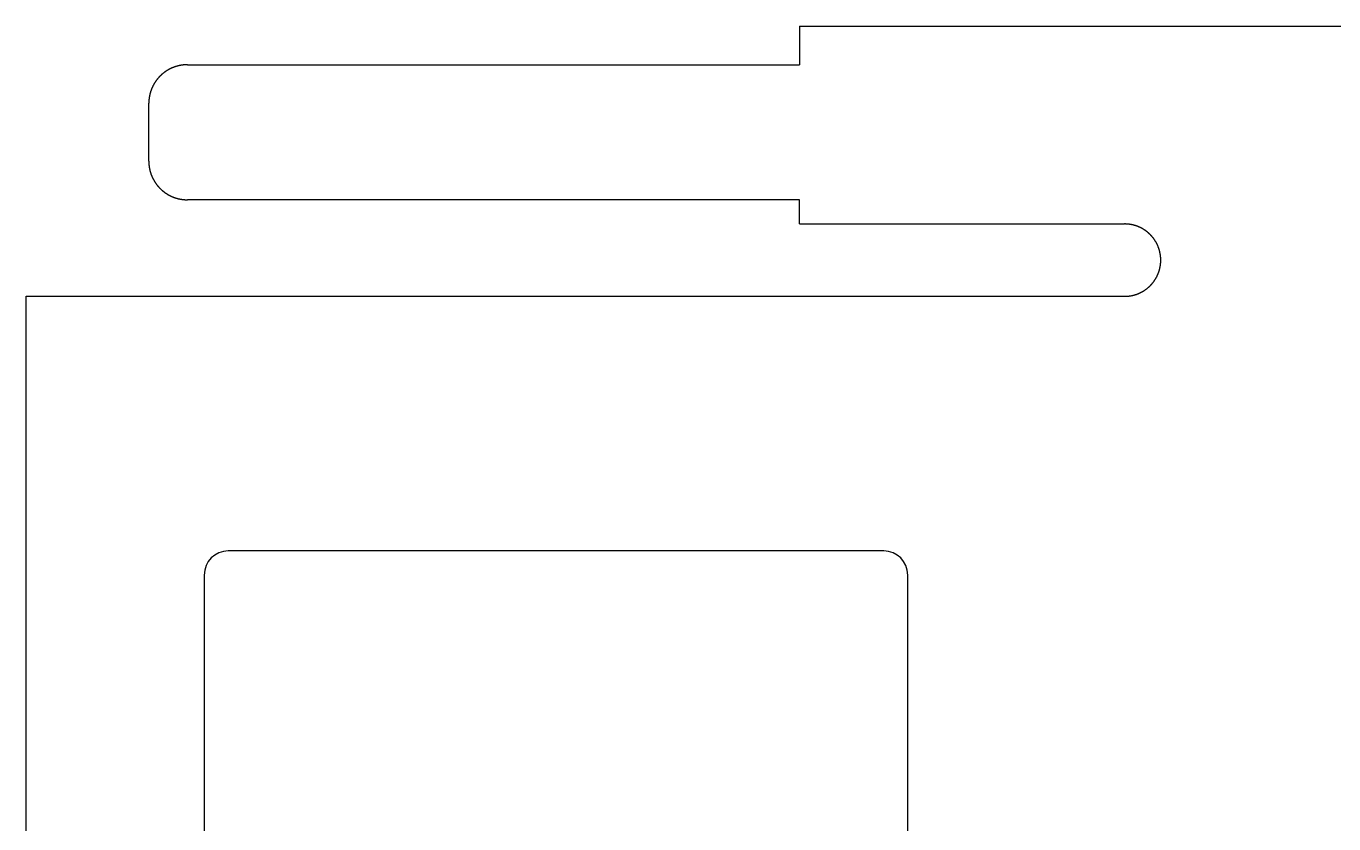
# Model space of a CAD drawing. Header units: millimetres. Extents: x -11 to 340, y -118 to 18.
# Drawn here: x -10.99 to 16.14, y 1.34 to 17.88 of the extents above; entities that cross this region are included whole.
import ezdxf

# ---------------------------------------------------------------- set-up
doc = ezdxf.new("R2010")
doc.units = ezdxf.units.MM
doc.header["$MEASUREMENT"] = 0
doc.layers.add('BLACK', color=7, linetype='CONTINUOUS')

msp = doc.modelspace()

# ---------------------------------------------------------------- linework, layer by layer
at = {"layer": 'BLACK', "linetype": 'Continuous'}
for p, q in [((5.05, 17.882529), (5.05, 17.082529)), ((5.05, 17.882529), (35.05, 17.882529)), ((-8.237494, 16.825536), (-8.240211, 16.822583)), ((-8.234763, 16.828475), (-8.237494, 16.825536)), ((-8.232016, 16.831401), (-8.234763, 16.828475)), ((-8.229256, 16.834312), (-8.232016, 16.831401)), ((-8.22648, 16.83721), (-8.229256, 16.834312)), ((-8.223691, 16.840095), (-8.22648, 16.83721)), ((-8.220887, 16.842965), (-8.223691, 16.840095)), ((-8.218069, 16.845821), (-8.220887, 16.842965)), ((-8.21239, 16.851491), (-8.218069, 16.845821)), ((-8.206654, 16.857104), (-8.21239, 16.851491)), ((-8.200864, 16.86266), (-8.206654, 16.857104)), ((-8.195018, 16.868157), (-8.200864, 16.86266)), ((-8.189119, 16.873595), (-8.195018, 16.868157)), ((-8.183166, 16.878974), (-8.189119, 16.873595)), ((-8.17716, 16.884292), (-8.183166, 16.878974)), ((-8.171102, 16.889551), (-8.17716, 16.884292)), ((-8.164993, 16.894747), (-8.171102, 16.889551)), ((-8.158832, 16.899882), (-8.164993, 16.894747)), ((-8.152622, 16.904955), (-8.158832, 16.899882)), ((-8.146362, 16.909965), (-8.152622, 16.904955)), ((-8.140054, 16.914911), (-8.146362, 16.909965)), ((-8.133698, 16.919793), (-8.140054, 16.914911)), ((-8.127294, 16.924611), (-8.133698, 16.919793)), ((-8.120844, 16.929364), (-8.127294, 16.924611)), ((-8.114347, 16.934051), (-8.120844, 16.929364)), ((-8.107806, 16.938673), (-8.114347, 16.934051)), ((-8.10122, 16.943227), (-8.107806, 16.938673)), ((-8.094591, 16.947715), (-8.10122, 16.943227)), ((-8.087918, 16.952136), (-8.094591, 16.947715)), ((-8.081203, 16.956489), (-8.087918, 16.952136)), ((-8.074447, 16.960773), (-8.081203, 16.956489)), ((-8.067649, 16.964989), (-8.074447, 16.960773)), ((-8.060812, 16.969135), (-8.067649, 16.964989)), ((-8.053935, 16.973212), (-8.060812, 16.969135)), ((-8.047019, 16.977219), (-8.053935, 16.973212)), ((-8.040065, 16.981156), (-8.047019, 16.977219)), ((-8.033073, 16.985022), (-8.040065, 16.981156)), ((-8.026045, 16.988817), (-8.033073, 16.985022)), ((-8.018981, 16.992541), (-8.026045, 16.988817)), ((-8.011882, 16.996192), (-8.018981, 16.992541)), ((-8.004748, 16.999772), (-8.011882, 16.996192)), ((-7.99758, 17.00328), (-8.004748, 16.999772)), ((-7.990379, 17.006714), (-7.99758, 17.00328)), ((-7.983146, 17.010076), (-7.990379, 17.006714)), ((-7.975881, 17.013364), (-7.983146, 17.010076)), ((-7.968584, 17.016579), (-7.975881, 17.013364)), ((-7.961257, 17.01972), (-7.968584, 17.016579)), ((-7.9539, 17.022786), (-7.961257, 17.01972)), ((-7.946514, 17.025779), (-7.9539, 17.022786)), ((-7.939099, 17.028696), (-7.946514, 17.025779)), ((-7.931657, 17.031539), (-7.939099, 17.028696)), ((-7.924187, 17.034307), (-7.931657, 17.031539)), ((-7.91669, 17.036999), (-7.924187, 17.034307)), ((-7.909168, 17.039616), (-7.91669, 17.036999)), ((-7.90162, 17.042157), (-7.909168, 17.039616)), ((-7.894047, 17.044622), (-7.90162, 17.042157)), ((-7.88645, 17.047011), (-7.894047, 17.044622)), ((-7.87883, 17.049323), (-7.88645, 17.047011)), ((-7.871186, 17.051559), (-7.87883, 17.049323)), ((-7.86352, 17.053718), (-7.871186, 17.051559)), ((-7.855833, 17.055801), (-7.86352, 17.053718)), ((-7.848124, 17.057806), (-7.855833, 17.055801)), ((-7.840394, 17.059734), (-7.848124, 17.057806)), ((-7.832644, 17.061585), (-7.840394, 17.059734)), ((-7.824875, 17.063358), (-7.832644, 17.061585)), ((-7.817087, 17.065054), (-7.824875, 17.063358)), ((-7.80928, 17.066672), (-7.817087, 17.065054)), ((-7.801455, 17.068212), (-7.80928, 17.066672)), ((-7.793612, 17.069674), (-7.801455, 17.068212)), ((-7.785753, 17.071058), (-7.793612, 17.069674)), ((-7.777877, 17.072364), (-7.785753, 17.071058)), ((-7.769985, 17.073591), (-7.777877, 17.072364)), ((-7.762078, 17.07474), (-7.769985, 17.073591)), ((-7.754155, 17.07581), (-7.762078, 17.07474)), ((-7.746218, 17.076802), (-7.754155, 17.07581)), ((-7.738267, 17.077715), (-7.746218, 17.076802)), ((-7.730303, 17.078549), (-7.738267, 17.077715)), ((-7.722325, 17.079304), (-7.730303, 17.078549)), ((-7.714334, 17.07998), (-7.722325, 17.079304)), ((-7.706331, 17.080576), (-7.714334, 17.07998)), ((-7.698316, 17.081094), (-7.706331, 17.080576)), ((-7.69029, 17.081532), (-7.698316, 17.081094)), ((-7.682253, 17.081891), (-7.69029, 17.081532)), ((-7.674204, 17.08217), (-7.682253, 17.081891)), ((-7.666146, 17.082369), (-7.674204, 17.08217)), ((-7.658078, 17.082489), (-7.666146, 17.082369)), ((-7.65, 17.082529), (-7.658078, 17.082489)), ((-7.65, 17.082529), (5.05, 17.082529)), ((-8.402779, 16.553956), (-8.404122, 16.550201)), ((-8.401417, 16.557703), (-8.402779, 16.553956)), ((-8.400036, 16.561444), (-8.401417, 16.557703)), ((-8.398636, 16.565177), (-8.400036, 16.561444)), ((-8.397218, 16.568905), (-8.398636, 16.565177)), ((-8.395781, 16.572624), (-8.397218, 16.568905)), ((-8.394324, 16.576338), (-8.395781, 16.572624)), ((-8.39285, 16.580042), (-8.394324, 16.576338)), ((-8.391356, 16.583742), (-8.39285, 16.580042)), ((-8.389844, 16.587432), (-8.391356, 16.583742)), ((-8.388313, 16.591117), (-8.389844, 16.587432)), ((-8.386764, 16.594793), (-8.388313, 16.591117)), ((-8.385196, 16.598462), (-8.386764, 16.594793)), ((-8.38361, 16.602123), (-8.385196, 16.598462)), ((-8.382005, 16.605777), (-8.38361, 16.602123)), ((-8.380382, 16.609422), (-8.382005, 16.605777)), ((-8.37874, 16.613061), (-8.380382, 16.609422)), ((-8.37708, 16.61669), (-8.37874, 16.613061)), ((-8.375402, 16.620313), (-8.37708, 16.61669)), ((-8.373705, 16.623926), (-8.375402, 16.620313)), ((-8.37199, 16.627532), (-8.373705, 16.623926)), ((-8.370257, 16.631129), (-8.37199, 16.627532)), ((-8.368505, 16.634719), (-8.370257, 16.631129)), ((-8.366736, 16.638298), (-8.368505, 16.634719)), ((-8.364948, 16.641871), (-8.366736, 16.638298)), ((-8.363143, 16.645434), (-8.364948, 16.641871)), ((-8.361319, 16.648989), (-8.363143, 16.645434)), ((-8.359478, 16.652534), (-8.361319, 16.648989)), ((-8.357618, 16.656071), (-8.359478, 16.652534)), ((-8.355741, 16.659599), (-8.357618, 16.656071)), ((-8.353845, 16.663118), (-8.355741, 16.659599)), ((-8.351932, 16.666627), (-8.353845, 16.663118)), ((-8.350001, 16.670128), (-8.351932, 16.666627)), ((-8.348052, 16.673619), (-8.350001, 16.670128)), ((-8.346086, 16.677101), (-8.348052, 16.673619)), ((-8.344102, 16.680572), (-8.346086, 16.677101)), ((-8.3421, 16.684036), (-8.344102, 16.680572)), ((-8.340082, 16.687488), (-8.3421, 16.684036)), ((-8.338045, 16.690931), (-8.340082, 16.687488)), ((-8.335992, 16.694364), (-8.338045, 16.690931)), ((-8.33392, 16.697788), (-8.335992, 16.694364)), ((-8.331832, 16.7012), (-8.33392, 16.697788)), ((-8.329726, 16.704604), (-8.331832, 16.7012)), ((-8.327603, 16.707996), (-8.329726, 16.704604)), ((-8.325462, 16.711379), (-8.327603, 16.707996)), ((-8.323305, 16.714751), (-8.325462, 16.711379)), ((-8.321131, 16.718113), (-8.323305, 16.714751)), ((-8.31894, 16.721464), (-8.321131, 16.718113)), ((-8.316731, 16.724805), (-8.31894, 16.721464)), ((-8.314506, 16.728134), (-8.316731, 16.724805)), ((-8.312264, 16.731453), (-8.314506, 16.728134)), ((-8.310006, 16.73476), (-8.312264, 16.731453)), ((-8.30773, 16.738058), (-8.310006, 16.73476)), ((-8.305438, 16.741343), (-8.30773, 16.738058)), ((-8.303129, 16.744618), (-8.305438, 16.741343)), ((-8.300804, 16.747881), (-8.303129, 16.744618)), ((-8.298462, 16.751133), (-8.300804, 16.747881)), ((-8.296104, 16.754373), (-8.298462, 16.751133)), ((-8.29373, 16.757602), (-8.296104, 16.754373)), ((-8.291339, 16.760819), (-8.29373, 16.757602)), ((-8.288932, 16.764025), (-8.291339, 16.760819)), ((-8.286509, 16.767218), (-8.288932, 16.764025)), ((-8.28407, 16.7704), (-8.286509, 16.767218)), ((-8.281615, 16.773569), (-8.28407, 16.7704)), ((-8.279144, 16.776727), (-8.281615, 16.773569)), ((-8.276657, 16.779873), (-8.279144, 16.776727)), ((-8.274154, 16.783006), (-8.276657, 16.779873)), ((-8.271636, 16.786127), (-8.274154, 16.783006)), ((-8.269101, 16.789235), (-8.271636, 16.786127)), ((-8.266552, 16.792331), (-8.269101, 16.789235)), ((-8.263986, 16.795415), (-8.266552, 16.792331)), ((-8.261406, 16.798485), (-8.263986, 16.795415)), ((-8.258809, 16.801543), (-8.261406, 16.798485)), ((-8.256198, 16.804588), (-8.258809, 16.801543)), ((-8.253571, 16.80762), (-8.256198, 16.804588)), ((-8.250929, 16.810639), (-8.253571, 16.80762)), ((-8.248272, 16.813645), (-8.250929, 16.810639)), ((-8.2456, 16.816638), (-8.248272, 16.813645)), ((-8.242913, 16.819617), (-8.2456, 16.816638)), ((-8.240211, 16.822583), (-8.242913, 16.819617)), ((-8.449986, 16.287302), (-8.45, 16.283257)), ((-8.45, 16.283257), (-8.45, 16.282529)), ((-8.45, 15.082529), (-8.45, 16.282529)), ((-8.449952, 16.291343), (-8.449986, 16.287302)), ((-8.449899, 16.295384), (-8.449952, 16.291343)), ((-8.449825, 16.29942), (-8.449899, 16.295384)), ((-8.449732, 16.303456), (-8.449825, 16.29942)), ((-8.449618, 16.307487), (-8.449732, 16.303456)), ((-8.449485, 16.311518), (-8.449618, 16.307487)), ((-8.449331, 16.315544), (-8.449485, 16.311518)), ((-8.449158, 16.31957), (-8.449331, 16.315544)), ((-8.448964, 16.32359), (-8.449158, 16.31957)), ((-8.448751, 16.327611), (-8.448964, 16.32359)), ((-8.448518, 16.331625), (-8.448751, 16.327611)), ((-8.448265, 16.33564), (-8.448518, 16.331625)), ((-8.447992, 16.339649), (-8.448265, 16.33564)), ((-8.447699, 16.343657), (-8.447992, 16.339649)), ((-8.447387, 16.34766), (-8.447699, 16.343657)), ((-8.447054, 16.351663), (-8.447387, 16.34766)), ((-8.446702, 16.35566), (-8.447054, 16.351663)), ((-8.44633, 16.359656), (-8.446702, 16.35566)), ((-8.445938, 16.363646), (-8.44633, 16.359656)), ((-8.445526, 16.367635), (-8.445938, 16.363646)), ((-8.445095, 16.371619), (-8.445526, 16.367635)), ((-8.444644, 16.375602), (-8.445095, 16.371619)), ((-8.444173, 16.379578), (-8.444644, 16.375602)), ((-8.443682, 16.383554), (-8.444173, 16.379578)), ((-8.443172, 16.387524), (-8.443682, 16.383554)), ((-8.442642, 16.391492), (-8.443172, 16.387524)), ((-8.442092, 16.395454), (-8.442642, 16.391492)), ((-8.441522, 16.399415), (-8.442092, 16.395454)), ((-8.440933, 16.40337), (-8.441522, 16.399415)), ((-8.440324, 16.407323), (-8.440933, 16.40337)), ((-8.439696, 16.41127), (-8.440324, 16.407323)), ((-8.439047, 16.415215), (-8.439696, 16.41127)), ((-8.43838, 16.419153), (-8.439047, 16.415215)), ((-8.437692, 16.42309), (-8.43838, 16.419153)), ((-8.436985, 16.427021), (-8.437692, 16.42309)), ((-8.436258, 16.430949), (-8.436985, 16.427021)), ((-8.435513, 16.434871), (-8.436258, 16.430949)), ((-8.434747, 16.43879), (-8.435513, 16.434871)), ((-8.433962, 16.442703), (-8.434747, 16.43879)), ((-8.433157, 16.446614), (-8.433962, 16.442703)), ((-8.432333, 16.450518), (-8.433157, 16.446614)), ((-8.431489, 16.454419), (-8.432333, 16.450518)), ((-8.430626, 16.458313), (-8.431489, 16.454419)), ((-8.429743, 16.462205), (-8.430626, 16.458313)), ((-8.428841, 16.46609), (-8.429743, 16.462205)), ((-8.42792, 16.469972), (-8.428841, 16.46609)), ((-8.426979, 16.473846), (-8.42792, 16.469972)), ((-8.426019, 16.477718), (-8.426979, 16.473846)), ((-8.425039, 16.481583), (-8.426019, 16.477718)), ((-8.42404, 16.485444), (-8.425039, 16.481583)), ((-8.423022, 16.489298), (-8.42404, 16.485444)), ((-8.421985, 16.493149), (-8.423022, 16.489298)), ((-8.420928, 16.496992), (-8.421985, 16.493149)), ((-8.419852, 16.500832), (-8.420928, 16.496992)), ((-8.418757, 16.504664), (-8.419852, 16.500832)), ((-8.417642, 16.508493), (-8.418757, 16.504664)), ((-8.416509, 16.512314), (-8.417642, 16.508493)), ((-8.415356, 16.516131), (-8.416509, 16.512314)), ((-8.414184, 16.51994), (-8.415356, 16.516131)), ((-8.412993, 16.523746), (-8.414184, 16.51994)), ((-8.411783, 16.527543), (-8.412993, 16.523746)), ((-8.410553, 16.531336), (-8.411783, 16.527543)), ((-8.409305, 16.535121), (-8.410553, 16.531336)), ((-8.408038, 16.538902), (-8.409305, 16.535121)), ((-8.406752, 16.542674), (-8.408038, 16.538902)), ((-8.405446, 16.546442), (-8.406752, 16.542674)), ((-8.404122, 16.550201), (-8.405446, 16.546442)), ((-8.45, 15.082529), (-8.44996, 15.074451)), ((-8.44996, 15.074451), (-8.44984, 15.066383)), ((-8.44984, 15.066383), (-8.449641, 15.058325)), ((-8.449641, 15.058325), (-8.449362, 15.050276)), ((-8.449362, 15.050276), (-8.449003, 15.042239)), ((-8.449003, 15.042239), (-8.448565, 15.034213)), ((-8.448565, 15.034213), (-8.448047, 15.026198)), ((-8.448047, 15.026198), (-8.447451, 15.018195)), ((-8.447451, 15.018195), (-8.446775, 15.010204)), ((-8.446775, 15.010204), (-8.44602, 15.002226)), ((-8.44602, 15.002226), (-8.445186, 14.994262)), ((-8.445186, 14.994262), (-8.444273, 14.986311)), ((-8.444273, 14.986311), (-8.443281, 14.978374)), ((-8.443281, 14.978374), (-8.442211, 14.970451)), ((-8.442211, 14.970451), (-8.441062, 14.962544)), ((-8.441062, 14.962544), (-8.439835, 14.954652)), ((-8.439835, 14.954652), (-8.438529, 14.946776)), ((-8.438529, 14.946776), (-8.437145, 14.938917)), ((-8.437145, 14.938917), (-8.435683, 14.931074)), ((-8.435683, 14.931074), (-8.434143, 14.923249)), ((-8.434143, 14.923249), (-8.432525, 14.915442)), ((-8.432525, 14.915442), (-8.430829, 14.907654)), ((-8.430829, 14.907654), (-8.429056, 14.899884)), ((-8.429056, 14.899884), (-8.427205, 14.892135)), ((-8.427205, 14.892135), (-8.425277, 14.884405)), ((-8.425277, 14.884405), (-8.423272, 14.876696)), ((-8.423272, 14.876696), (-8.421189, 14.869008)), ((-8.421189, 14.869008), (-8.41903, 14.861343)), ((-8.41903, 14.861343), (-8.416794, 14.853699)), ((-8.416794, 14.853699), (-8.414482, 14.846079)), ((-8.414482, 14.846079), (-8.412093, 14.838482)), ((-8.412093, 14.838482), (-8.409628, 14.830909)), ((-8.409628, 14.830909), (-8.407087, 14.823361)), ((-8.407087, 14.823361), (-8.40447, 14.815839)), ((-8.40447, 14.815839), (-8.401778, 14.808342)), ((-8.401778, 14.808342), (-8.39901, 14.800872)), ((-8.39901, 14.800872), (-8.396167, 14.79343)), ((-8.396167, 14.79343), (-8.39325, 14.786015)), ((-8.39325, 14.786015), (-8.390257, 14.778629)), ((-8.390257, 14.778629), (-8.387191, 14.771272)), ((-8.387191, 14.771272), (-8.38405, 14.763945)), ((-8.38405, 14.763945), (-8.380835, 14.756648)), ((-8.380835, 14.756648), (-8.377547, 14.749383)), ((-8.377547, 14.749383), (-8.374185, 14.74215)), ((-8.374185, 14.74215), (-8.370751, 14.734949)), ((-8.370751, 14.734949), (-8.367243, 14.727781)), ((-8.367243, 14.727781), (-8.363663, 14.720647)), ((-8.363663, 14.720647), (-8.360012, 14.713548)), ((-8.360012, 14.713548), (-8.356288, 14.706484)), ((-8.356288, 14.706484), (-8.352493, 14.699456)), ((-8.352493, 14.699456), (-8.348627, 14.692464)), ((-8.348627, 14.692464), (-8.34469, 14.68551)), ((-8.34469, 14.68551), (-8.340683, 14.678594)), ((-8.340683, 14.678594), (-8.336606, 14.671717)), ((-8.336606, 14.671717), (-8.33246, 14.66488)), ((-8.33246, 14.66488), (-8.328244, 14.658082)), ((-8.328244, 14.658082), (-8.32396, 14.651326)), ((-8.32396, 14.651326), (-8.319607, 14.644611)), ((-8.319607, 14.644611), (-8.315186, 14.637938)), ((-8.315186, 14.637938), (-8.310699, 14.631309)), ((-8.310699, 14.631309), (-8.306144, 14.624723)), ((-8.306144, 14.624723), (-8.301522, 14.618182)), ((-8.301522, 14.618182), (-8.296835, 14.611685)), ((-8.296835, 14.611685), (-8.292082, 14.605235)), ((-8.292082, 14.605235), (-8.287264, 14.598832)), ((-8.287264, 14.598832), (-8.282382, 14.592475)), ((-8.282382, 14.592475), (-8.277436, 14.586167)), ((-8.277436, 14.586167), (-8.272426, 14.579907)), ((-8.272426, 14.579907), (-8.267353, 14.573697)), ((-8.267353, 14.573697), (-8.262218, 14.567537)), ((-8.262218, 14.567537), (-8.257022, 14.561427)), ((-8.257022, 14.561427), (-8.251764, 14.555369)), ((-8.251764, 14.555369), (-8.246445, 14.549363)), ((-8.246445, 14.549363), (-8.241066, 14.54341)), ((-8.241066, 14.54341), (-8.235628, 14.537511)), ((-8.235628, 14.537511), (-8.230131, 14.531665)), ((-8.230131, 14.531665), (-8.224575, 14.525875)), ((-8.224575, 14.525875), (-8.218962, 14.52014)), ((-8.218962, 14.52014), (-8.213292, 14.514461)), ((-8.213292, 14.514461), (-8.210436, 14.511642)), ((-8.210436, 14.511642), (-8.207566, 14.508838)), ((-8.207566, 14.508838), (-8.204682, 14.506049)), ((-8.204682, 14.506049), (-8.201783, 14.503273)), ((-8.201783, 14.503273), (-8.198872, 14.500513)), ((-8.198872, 14.500513), (-8.195946, 14.497766)), ((-8.195946, 14.497766), (-8.193007, 14.495035)), ((-8.193007, 14.495035), (-8.190054, 14.492318)), ((-8.190054, 14.492318), (-8.187088, 14.489616)), ((-8.187088, 14.489616), (-8.184109, 14.486929)), ((-8.184109, 14.486929), (-8.181116, 14.484257)), ((-8.181116, 14.484257), (-8.17811, 14.4816)), ((-8.17811, 14.4816), (-8.175091, 14.478958)), ((-8.175091, 14.478958), (-8.172059, 14.476331)), ((-8.172059, 14.476331), (-8.169014, 14.47372)), ((-8.169014, 14.47372), (-8.165956, 14.471123)), ((-8.165956, 14.471123), (-8.162886, 14.468543)), ((-8.162886, 14.468543), (-8.159802, 14.465977)), ((-8.159802, 14.465977), (-8.156706, 14.463428)), ((-8.156706, 14.463428), (-8.153598, 14.460893)), ((-8.153598, 14.460893), (-8.150477, 14.458375)), ((-8.150477, 14.458375), (-8.147344, 14.455872)), ((-8.147344, 14.455872), (-8.144198, 14.453385)), ((-8.144198, 14.453385), (-8.141041, 14.450914)), ((-8.141041, 14.450914), (-8.137871, 14.448459)), ((-8.137871, 14.448459), (-8.134689, 14.44602)), ((-8.134689, 14.44602), (-8.131496, 14.443597)), ((-8.131496, 14.443597), (-8.12829, 14.44119)), ((-8.12829, 14.44119), (-8.125073, 14.438799)), ((-8.125073, 14.438799), (-8.121844, 14.436425)), ((-8.121844, 14.436425), (-8.118604, 14.434067)), ((-8.118604, 14.434067), (-8.115352, 14.431725)), ((-8.115352, 14.431725), (-8.112089, 14.4294)), ((-8.112089, 14.4294), (-8.108814, 14.427091)), ((-8.108814, 14.427091), (-8.105529, 14.424799)), ((-8.105529, 14.424799), (-8.102231, 14.422523)), ((-8.102231, 14.422523), (-8.098924, 14.420265)), ((-8.098924, 14.420265), (-8.095605, 14.418023)), ((-8.095605, 14.418023), (-8.092276, 14.415798)), ((-8.092276, 14.415798), (-8.088935, 14.413589)), ((-8.088935, 14.413589), (-8.085584, 14.411398)), ((-8.085584, 14.411398), (-8.082222, 14.409224)), ((-8.082222, 14.409224), (-8.07885, 14.407067)), ((-8.07885, 14.407067), (-8.075467, 14.404926)), ((-8.075467, 14.404926), (-8.072075, 14.402804)), ((-8.072075, 14.402804), (-8.068671, 14.400697)), ((-8.068671, 14.400697), (-8.065259, 14.398609)), ((-8.065259, 14.398609), (-8.061835, 14.396538)), ((-8.061835, 14.396538), (-8.058402, 14.394484)), ((-8.058402, 14.394484), (-8.054959, 14.392447)), ((-8.054959, 14.392447), (-8.051507, 14.390429)), ((-8.051507, 14.390429), (-8.048043, 14.388427)), ((-8.048043, 14.388427), (-8.044572, 14.386443)), ((-8.044572, 14.386443), (-8.04109, 14.384477)), ((-8.04109, 14.384477), (-8.037599, 14.382528)), ((-8.037599, 14.382528), (-8.034098, 14.380597)), ((-8.034098, 14.380597), (-8.030589, 14.378684)), ((-8.030589, 14.378684), (-8.02707, 14.376789)), ((-8.02707, 14.376789), (-8.023543, 14.374911)), ((-8.023543, 14.374911), (-8.020005, 14.373051)), ((-8.020005, 14.373051), (-8.01646, 14.37121)), ((-8.01646, 14.37121), (-8.012905, 14.369386)), ((-8.012905, 14.369386), (-8.009342, 14.367581)), ((-8.009342, 14.367581), (-8.005769, 14.365793)), ((-8.005769, 14.365793), (-8.00219, 14.364024)), ((-8.00219, 14.364024), (-7.9986, 14.362272)), ((-7.9986, 14.362272), (-7.995003, 14.360539)), ((-7.995003, 14.360539), (-7.991397, 14.358824)), ((-7.991397, 14.358824), (-7.987784, 14.357127)), ((-7.987784, 14.357127), (-7.984161, 14.355449)), ((-7.984161, 14.355449), (-7.980532, 14.353789)), ((-7.980532, 14.353789), (-7.976893, 14.352147)), ((-7.976893, 14.352147), (-7.973248, 14.350524)), ((-7.973248, 14.350524), (-7.969594, 14.348919)), ((-7.969594, 14.348919), (-7.965933, 14.347333)), ((-7.965933, 14.347333), (-7.962264, 14.345765)), ((-7.962264, 14.345765), (-7.958588, 14.344216)), ((-7.958588, 14.344216), (-7.954903, 14.342685)), ((-7.954903, 14.342685), (-7.951213, 14.341173)), ((-7.951213, 14.341173), (-7.947513, 14.339679)), ((-7.947513, 14.339679), (-7.943809, 14.338205)), ((-7.943809, 14.338205), (-7.940095, 14.336748)), ((-7.940095, 14.336748), (-7.936376, 14.335311)), ((-7.936376, 14.335311), (-7.932648, 14.333893)), ((-7.932648, 14.333893), (-7.928915, 14.332493)), ((-7.928915, 14.332493), (-7.925174, 14.331112)), ((-7.925174, 14.331112), (-7.921427, 14.32975)), ((-7.921427, 14.32975), (-7.917672, 14.328407)), ((-7.917672, 14.328407), (-7.913913, 14.327083)), ((-7.913913, 14.327083), (-7.910145, 14.325777)), ((-7.910145, 14.325777), (-7.906373, 14.324491)), ((-7.906373, 14.324491), (-7.902592, 14.323224)), ((-7.902592, 14.323224), (-7.898807, 14.321976)), ((-7.898807, 14.321976), (-7.895014, 14.320746)), ((-7.895014, 14.320746), (-7.891217, 14.319536)), ((-7.891217, 14.319536), (-7.887411, 14.318345)), ((-7.887411, 14.318345), (-7.883602, 14.317173)), ((-7.883602, 14.317173), (-7.879785, 14.31602)), ((-7.879785, 14.31602), (-7.875964, 14.314887)), ((-7.875964, 14.314887), (-7.872135, 14.313772)), ((-7.872135, 14.313772), (-7.868303, 14.312677)), ((-7.868303, 14.312677), (-7.864463, 14.311601)), ((-7.864463, 14.311601), (-7.86062, 14.310544)), ((-7.86062, 14.310544), (-7.856769, 14.309507)), ((-7.856769, 14.309507), (-7.852915, 14.308489)), ((-7.852915, 14.308489), (-7.849054, 14.30749)), ((-7.849054, 14.30749), (-7.845189, 14.30651)), ((-7.845189, 14.30651), (-7.841317, 14.30555)), ((-7.841317, 14.30555), (-7.837443, 14.304609)), ((-7.837443, 14.304609), (-7.833561, 14.303688)), ((-7.833561, 14.303688), (-7.829676, 14.302786)), ((-7.829676, 14.302786), (-7.825784, 14.301903)), ((-7.825784, 14.301903), (-7.82189, 14.30104)), ((-7.82189, 14.30104), (-7.817988, 14.300196)), ((-7.817988, 14.300196), (-7.814085, 14.299372)), ((-7.814085, 14.299372), (-7.810174, 14.298567)), ((-7.810174, 14.298567), (-7.806261, 14.297782)), ((-7.806261, 14.297782), (-7.802342, 14.297016)), ((-7.802342, 14.297016), (-7.79842, 14.296271)), ((-7.79842, 14.296271), (-7.794492, 14.295544)), ((-7.794492, 14.295544), (-7.790561, 14.294837)), ((-7.790561, 14.294837), (-7.786624, 14.294149)), ((-7.786624, 14.294149), (-7.782686, 14.293482)), ((-7.782686, 14.293482), (-7.778741, 14.292833)), ((-7.778741, 14.292833), (-7.774794, 14.292205)), ((-7.774794, 14.292205), (-7.770841, 14.291596)), ((-7.770841, 14.291596), (-7.766886, 14.291007)), ((-7.766886, 14.291007), (-7.762925, 14.290437)), ((-7.762925, 14.290437), (-7.758963, 14.289887)), ((-7.758963, 14.289887), (-7.754995, 14.289357)), ((-7.754995, 14.289357), (-7.751025, 14.288847)), ((-7.751025, 14.288847), (-7.747049, 14.288356)), ((-7.747049, 14.288356), (-7.743073, 14.287885)), ((-7.743073, 14.287885), (-7.73909, 14.287434)), ((-7.73909, 14.287434), (-7.735106, 14.287003)), ((-7.735106, 14.287003), (-7.731117, 14.286591)), ((-7.731117, 14.286591), (-7.727127, 14.286199)), ((-7.727127, 14.286199), (-7.723131, 14.285827)), ((-7.723131, 14.285827), (-7.719134, 14.285475)), ((-7.719134, 14.285475), (-7.715131, 14.285142)), ((-7.715131, 14.285142), (-7.711128, 14.28483)), ((-7.711128, 14.28483), (-7.70712, 14.284537)), ((-7.70712, 14.284537), (-7.703111, 14.284264)), ((-7.703111, 14.284264), (-7.699096, 14.284011)), ((-7.699096, 14.284011), (-7.695081, 14.283778)), ((-7.695081, 14.283778), (-7.691061, 14.283565)), ((-7.691061, 14.283565), (-7.687041, 14.283371)), ((-7.687041, 14.283371), (-7.683015, 14.283198)), ((-7.683015, 14.283198), (-7.678989, 14.283044)), ((-7.678989, 14.283044), (-7.674958, 14.282911)), ((-7.674958, 14.282911), (-7.670927, 14.282797)), ((-7.670927, 14.282797), (-7.666891, 14.282704)), ((-7.666891, 14.282704), (-7.662855, 14.28263)), ((-7.662855, 14.28263), (-7.658814, 14.282577)), ((-7.658814, 14.282577), (-7.654773, 14.282543)), ((-7.654773, 14.282543), (-7.650728, 14.282529)), ((-7.650728, 14.282529), (-7.65, 14.282529)), ((5.05, 14.282529), (-7.65, 14.282529)), ((5.05, 13.78), (5.05, 14.282529)), ((5.05, 13.78), (11.8, 13.78)), ((11.800797, 13.78), (11.8, 13.78)), ((11.804714, 13.779985), (11.800797, 13.78)), ((11.808626, 13.779951), (11.804714, 13.779985)), ((11.812539, 13.779897), (11.808626, 13.779951)), ((11.816447, 13.779823), (11.812539, 13.779897)), ((11.820354, 13.779729), (11.816447, 13.779823)), ((11.824257, 13.779615), (11.820354, 13.779729)), ((11.828159, 13.779481), (11.824257, 13.779615)), ((11.832056, 13.779327), (11.828159, 13.779481)), ((11.835954, 13.779153), (11.832056, 13.779327)), ((11.839846, 13.77896), (11.835954, 13.779153)), ((11.843737, 13.778746), (11.839846, 13.77896)), ((11.847623, 13.778512), (11.843737, 13.778746)), ((11.851509, 13.778259), (11.847623, 13.778512)), ((11.85539, 13.777986), (11.851509, 13.778259)), ((11.85927, 13.777692), (11.85539, 13.777986)), ((11.863144, 13.777379), (11.85927, 13.777692)), ((11.867018, 13.777047), (11.863144, 13.777379)), ((11.870886, 13.776694), (11.867018, 13.777047)), ((11.874753, 13.776321), (11.870886, 13.776694)), ((11.878614, 13.775929), (11.874753, 13.776321)), ((11.882475, 13.775517), (11.878614, 13.775929)), ((11.88633, 13.775085), (11.882475, 13.775517)), ((11.890183, 13.774634), (11.88633, 13.775085)), ((11.894031, 13.774162), (11.890183, 13.774634)), ((11.897878, 13.773671), (11.894031, 13.774162)), ((11.901718, 13.77316), (11.897878, 13.773671)), ((11.905558, 13.77263), (11.901718, 13.77316)), ((11.909391, 13.77208), (11.905558, 13.77263)), ((11.913222, 13.77151), (11.909391, 13.77208)), ((11.917048, 13.77092), (11.913222, 13.77151)), ((11.920871, 13.770311), (11.917048, 13.77092)), ((11.924689, 13.769682), (11.920871, 13.770311)), ((11.928504, 13.769034), (11.924689, 13.769682)), ((11.932313, 13.768366), (11.928504, 13.769034)), ((11.936121, 13.767678), (11.932313, 13.768366)), ((11.939921, 13.766971), (11.936121, 13.767678)), ((11.94372, 13.766244), (11.939921, 13.766971)), ((11.947512, 13.765498), (11.94372, 13.766244)), ((11.951301, 13.764732), (11.947512, 13.765498)), ((11.955084, 13.763947), (11.951301, 13.764732)), ((11.958865, 13.763142), (11.955084, 13.763947)), ((11.962638, 13.762318), (11.958865, 13.763142)), ((11.966409, 13.761474), (11.962638, 13.762318)), ((11.970173, 13.760611), (11.966409, 13.761474)), ((11.973934, 13.759728), (11.970173, 13.760611)), ((11.977688, 13.758826), (11.973934, 13.759728)), ((11.98144, 13.757904), (11.977688, 13.758826)), ((11.985183, 13.756964), (11.98144, 13.757904)), ((11.988924, 13.756004), (11.985183, 13.756964)), ((11.992658, 13.755024), (11.988924, 13.756004)), ((11.996388, 13.754025), (11.992658, 13.755024)), ((12.000111, 13.753008), (11.996388, 13.754025)), ((12.00383, 13.75197), (12.000111, 13.753008)), ((12.007542, 13.750914), (12.00383, 13.75197)), ((12.01125, 13.749838), (12.007542, 13.750914)), ((12.01495, 13.748743), (12.01125, 13.749838)), ((12.018647, 13.747629), (12.01495, 13.748743)), ((12.022336, 13.746496), (12.018647, 13.747629)), ((12.026021, 13.745343), (12.022336, 13.746496)), ((12.029697, 13.744172), (12.026021, 13.745343)), ((12.03337, 13.742981), (12.029697, 13.744172)), ((12.037035, 13.741772), (12.03337, 13.742981)), ((12.040695, 13.740543), (12.037035, 13.741772)), ((12.044347, 13.739296), (12.040695, 13.740543)), ((12.047994, 13.738029), (12.044347, 13.739296)), ((12.051633, 13.736744), (12.047994, 13.738029)), ((12.055268, 13.735439), (12.051633, 13.736744)), ((12.058894, 13.734116), (12.055268, 13.735439)), ((12.062515, 13.732774), (12.058894, 13.734116)), ((12.066127, 13.731413), (12.062515, 13.732774)), ((12.069734, 13.730033), (12.066127, 13.731413)), ((12.073332, 13.728635), (12.069734, 13.730033)), ((12.076926, 13.727218), (12.073332, 13.728635)), ((12.08051, 13.725782), (12.076926, 13.727218)), ((12.084088, 13.724327), (12.08051, 13.725782)), ((12.087658, 13.722854), (12.084088, 13.724327)), ((12.091222, 13.721362), (12.087658, 13.722854)), ((12.094777, 13.719852), (12.091222, 13.721362)), ((12.098326, 13.718323), (12.094777, 13.719852)), ((12.101865, 13.716776), (12.098326, 13.718323)), ((12.105399, 13.715209), (12.101865, 13.716776)), ((12.108922, 13.713625), (12.105399, 13.715209)), ((12.11244, 13.712022), (12.108922, 13.713625)), ((12.115948, 13.710402), (12.11244, 13.712022)), ((12.11945, 13.708762), (12.115948, 13.710402)), ((12.122941, 13.707105), (12.11945, 13.708762)), ((12.126426, 13.705428), (12.122941, 13.707105)), ((12.129901, 13.703735), (12.126426, 13.705428)), ((12.133369, 13.702022), (12.129901, 13.703735)), ((12.136827, 13.700292), (12.133369, 13.702022)), ((12.140278, 13.698543), (12.136827, 13.700292)), ((12.143719, 13.696777), (12.140278, 13.698543)), ((12.147153, 13.694993), (12.143719, 13.696777)), ((12.150576, 13.693191), (12.147153, 13.694993)), ((12.153991, 13.69137), (12.150576, 13.693191)), ((12.157396, 13.689533), (12.153991, 13.69137)), ((12.160793, 13.687676), (12.157396, 13.689533)), ((12.16418, 13.685803), (12.160793, 13.687676)), ((12.167558, 13.683912), (12.16418, 13.685803)), ((12.170926, 13.682003), (12.167558, 13.683912)), ((12.174286, 13.680076), (12.170926, 13.682003)), ((12.177634, 13.678132), (12.174286, 13.680076)), ((12.180974, 13.676171), (12.177634, 13.678132)), ((12.184303, 13.674192), (12.180974, 13.676171)), ((12.187624, 13.672195), (12.184303, 13.674192)), ((12.190933, 13.670182), (12.187624, 13.672195)), ((12.194233, 13.66815), (12.190933, 13.670182)), ((12.197522, 13.666102), (12.194233, 13.66815)), ((12.200802, 13.664037), (12.197522, 13.666102)), ((12.20407, 13.661954), (12.200802, 13.664037)), ((12.207329, 13.659854), (12.20407, 13.661954)), ((12.210577, 13.657738), (12.207329, 13.659854)), ((12.213814, 13.655604), (12.210577, 13.657738)), ((12.21704, 13.653454), (12.213814, 13.655604)), ((12.220256, 13.651286), (12.21704, 13.653454)), ((12.223461, 13.649102), (12.220256, 13.651286)), ((12.226655, 13.646901), (12.223461, 13.649102)), ((12.229837, 13.644684), (12.226655, 13.646901)), ((12.233009, 13.64245), (12.229837, 13.644684)), ((12.236169, 13.6402), (12.233009, 13.64245)), ((12.239318, 13.637932), (12.236169, 13.6402)), ((12.242455, 13.635649), (12.239318, 13.637932)), ((12.245581, 13.633349), (12.242455, 13.635649)), ((12.248695, 13.631033), (12.245581, 13.633349)), ((12.251797, 13.628701), (12.248695, 13.631033)), ((12.254888, 13.626352), (12.251797, 13.628701)), ((12.257967, 13.623988), (12.254888, 13.626352)), ((12.261033, 13.621607), (12.257967, 13.623988)), ((12.264088, 13.619211), (12.261033, 13.621607)), ((12.26713, 13.616799), (12.264088, 13.619211)), ((12.27016, 13.61437), (12.26713, 13.616799)), ((12.273177, 13.611927), (12.27016, 13.61437)), ((12.276183, 13.609467), (12.273177, 13.611927)), ((12.279175, 13.606992), (12.276183, 13.609467)), ((12.282155, 13.604502), (12.279175, 13.606992)), ((12.285123, 13.601996), (12.282155, 13.604502)), ((12.288077, 13.599474), (12.285123, 13.601996)), ((12.291019, 13.596938), (12.288077, 13.599474)), ((12.293947, 13.594386), (12.291019, 13.596938)), ((12.296863, 13.591819), (12.293947, 13.594386)), ((12.299765, 13.589237), (12.296863, 13.591819)), ((12.302654, 13.58664), (12.299765, 13.589237)), ((12.30553, 13.584028), (12.302654, 13.58664)), ((12.308392, 13.581401), (12.30553, 13.584028)), ((12.311241, 13.57876), (12.308392, 13.581401)), ((12.314076, 13.576103), (12.311241, 13.57876)), ((12.316898, 13.573433), (12.314076, 13.576103)), ((12.319705, 13.570747), (12.316898, 13.573433)), ((12.322499, 13.568048), (12.319705, 13.570747)), ((12.325279, 13.565334), (12.322499, 13.568048)), ((12.328045, 13.562605), (12.325279, 13.565334)), ((12.330797, 13.559863), (12.328045, 13.562605)), ((12.336258, 13.554335), (12.330797, 13.559863)), ((12.341662, 13.548752), (12.336258, 13.554335)), ((12.347008, 13.543114), (12.341662, 13.548752)), ((12.352295, 13.537422), (12.347008, 13.543114)), ((12.357522, 13.531676), (12.352295, 13.537422)), ((12.36269, 13.525876), (12.357522, 13.531676)), ((12.367798, 13.520025), (12.36269, 13.525876)), ((12.372844, 13.514121), (12.367798, 13.520025)), ((12.377829, 13.508167), (12.372844, 13.514121)), ((12.382751, 13.502163), (12.377829, 13.508167)), ((12.387611, 13.496109), (12.382751, 13.502163)), ((12.392407, 13.490006), (12.387611, 13.496109)), ((12.39714, 13.483855), (12.392407, 13.490006)), ((12.401807, 13.477657), (12.39714, 13.483855)), ((12.40641, 13.471413), (12.401807, 13.477657)), ((12.410948, 13.465122), (12.40641, 13.471413)), ((12.415419, 13.458786), (12.410948, 13.465122)), ((12.419824, 13.452406), (12.415419, 13.458786)), ((12.424162, 13.445983), (12.419824, 13.452406)), ((12.428432, 13.439516), (12.424162, 13.445983)), ((12.432634, 13.433007), (12.428432, 13.439516)), ((12.436769, 13.426456), (12.432634, 13.433007)), ((12.440834, 13.419865), (12.436769, 13.426456)), ((12.44483, 13.413234), (12.440834, 13.419865)), ((12.448756, 13.406564), (12.44483, 13.413234)), ((12.452613, 13.399855), (12.448756, 13.406564)), ((12.456399, 13.393108), (12.452613, 13.399855)), ((12.460114, 13.386324), (12.456399, 13.393108)), ((12.463757, 13.379504), (12.460114, 13.386324)), ((12.46733, 13.372648), (12.463757, 13.379504)), ((12.47083, 13.365757), (12.46733, 13.372648)), ((12.474258, 13.358832), (12.47083, 13.365757)), ((12.477614, 13.351873), (12.474258, 13.358832)), ((12.480896, 13.344882), (12.477614, 13.351873)), ((12.484106, 13.337858), (12.480896, 13.344882)), ((12.487242, 13.330803), (12.484106, 13.337858)), ((12.490304, 13.323718), (12.487242, 13.330803)), ((12.493292, 13.316602), (12.490304, 13.323718)), ((12.496206, 13.309457), (12.493292, 13.316602)), ((12.499045, 13.302283), (12.496206, 13.309457)), ((12.501809, 13.295081), (12.499045, 13.302283)), ((12.504499, 13.287852), (12.501809, 13.295081)), ((12.507112, 13.280597), (12.504499, 13.287852)), ((12.509651, 13.273315), (12.507112, 13.280597)), ((12.512113, 13.266007), (12.509651, 13.273315)), ((12.5145, 13.258675), (12.512113, 13.266007)), ((12.51681, 13.251319), (12.5145, 13.258675)), ((12.519045, 13.243939), (12.51681, 13.251319)), ((12.521202, 13.236536), (12.519045, 13.243939)), ((12.523283, 13.229111), (12.521202, 13.236536)), ((12.525287, 13.221664), (12.523283, 13.229111)), ((12.527214, 13.214196), (12.525287, 13.221664)), ((12.529064, 13.206708), (12.527214, 13.214196)), ((12.530836, 13.199199), (12.529064, 13.206708)), ((12.532531, 13.191671), (12.530836, 13.199199)), ((12.534148, 13.184124), (12.532531, 13.191671)), ((12.535687, 13.176559), (12.534148, 13.184124)), ((12.537149, 13.168976), (12.535687, 13.176559)), ((12.538532, 13.161376), (12.537149, 13.168976)), ((12.539837, 13.153759), (12.538532, 13.161376)), ((12.541064, 13.146125), (12.539837, 13.153759)), ((12.542213, 13.138476), (12.541064, 13.146125)), ((12.543283, 13.130812), (12.542213, 13.138476)), ((12.544274, 13.123133), (12.543283, 13.130812)), ((12.545187, 13.11544), (12.544274, 13.123133)), ((12.546021, 13.107732), (12.545187, 13.11544)), ((12.546775, 13.100012), (12.546021, 13.107732)), ((12.547451, 13.092279), (12.546775, 13.100012)), ((12.548048, 13.084533), (12.547451, 13.092279)), ((12.548565, 13.076775), (12.548048, 13.084533)), ((12.549003, 13.069006), (12.548565, 13.076775)), ((12.549362, 13.061225), (12.549003, 13.069006)), ((12.549641, 13.053434), (12.549362, 13.061225)), ((12.54984, 13.045632), (12.549641, 13.053434)), ((12.54996, 13.037821), (12.54984, 13.045632)), ((12.55, 13.03), (12.54996, 13.037821)), ((12.549985, 13.025286), (12.55, 13.029203)), ((12.55, 13.029203), (12.55, 13.03)), ((12.497218, 12.753074), (12.498635, 12.756667)), ((12.498635, 12.756667), (12.500033, 12.760266)), ((12.500033, 12.760266), (12.501413, 12.763873)), ((12.501413, 12.763873), (12.502774, 12.767485)), ((12.502774, 12.767485), (12.504116, 12.771106)), ((12.504116, 12.771106), (12.505439, 12.774732)), ((12.505439, 12.774732), (12.506744, 12.778366)), ((12.506744, 12.778366), (12.508029, 12.782005)), ((12.508029, 12.782005), (12.509296, 12.785653)), ((12.509296, 12.785653), (12.510543, 12.789305)), ((12.510543, 12.789305), (12.511772, 12.792965)), ((12.511772, 12.792965), (12.512981, 12.796629)), ((12.512981, 12.796629), (12.514172, 12.800302)), ((12.514172, 12.800302), (12.515343, 12.803979)), ((12.515343, 12.803979), (12.516496, 12.807664)), ((12.516496, 12.807664), (12.517629, 12.811352)), ((12.517629, 12.811352), (12.518743, 12.815049)), ((12.518743, 12.815049), (12.519838, 12.81875)), ((12.519838, 12.81875), (12.520914, 12.822458)), ((12.520914, 12.822458), (12.52197, 12.826169)), ((12.52197, 12.826169), (12.523008, 12.829889)), ((12.523008, 12.829889), (12.524025, 12.833612)), ((12.524025, 12.833612), (12.525024, 12.837342)), ((12.525024, 12.837342), (12.526004, 12.841075)), ((12.526004, 12.841075), (12.526964, 12.844816)), ((12.526964, 12.844816), (12.527904, 12.84856)), ((12.527904, 12.84856), (12.528826, 12.852311)), ((12.528826, 12.852311), (12.529728, 12.856065)), ((12.529728, 12.856065), (12.530611, 12.859827)), ((12.530611, 12.859827), (12.531474, 12.863591)), ((12.531474, 12.863591), (12.532318, 12.867362)), ((12.532318, 12.867362), (12.533142, 12.871135)), ((12.533142, 12.871135), (12.533947, 12.874916)), ((12.533947, 12.874916), (12.534732, 12.878698)), ((12.534732, 12.878698), (12.535498, 12.882488)), ((12.535498, 12.882488), (12.536244, 12.88628)), ((12.536244, 12.88628), (12.536971, 12.890079)), ((12.536971, 12.890079), (12.537678, 12.893879)), ((12.537678, 12.893879), (12.538366, 12.897686)), ((12.538366, 12.897686), (12.539034, 12.901495)), ((12.539034, 12.901495), (12.539682, 12.905311)), ((12.539682, 12.905311), (12.540311, 12.909128)), ((12.540311, 12.909128), (12.54092, 12.912952)), ((12.54092, 12.912952), (12.54151, 12.916777)), ((12.54151, 12.916777), (12.54208, 12.920609)), ((12.54208, 12.920609), (12.54263, 12.924442)), ((12.54263, 12.924442), (12.54316, 12.928281)), ((12.54316, 12.928281), (12.543671, 12.932122)), ((12.543671, 12.932122), (12.544162, 12.935969)), ((12.544162, 12.935969), (12.544634, 12.939816)), ((12.544634, 12.939816), (12.545085, 12.94367)), ((12.545085, 12.94367), (12.545517, 12.947525)), ((12.545517, 12.947525), (12.545929, 12.951385)), ((12.545929, 12.951385), (12.546321, 12.955247)), ((12.546321, 12.955247), (12.546694, 12.959114)), ((12.546694, 12.959114), (12.547047, 12.962982)), ((12.547047, 12.962982), (12.547379, 12.966856)), ((12.547379, 12.966856), (12.547692, 12.97073)), ((12.547692, 12.97073), (12.547986, 12.97461)), ((12.547986, 12.97461), (12.548259, 12.978491)), ((12.548259, 12.978491), (12.548512, 12.982376)), ((12.548512, 12.982376), (12.548746, 12.986263)), ((12.548746, 12.986263), (12.54896, 12.990154)), ((12.54896, 12.990154), (12.549153, 12.994046)), ((12.549153, 12.994046), (12.549327, 12.997943)), ((12.549327, 12.997943), (12.549481, 13.001841)), ((12.549481, 13.001841), (12.549615, 13.005743)), ((12.549615, 13.005743), (12.549729, 13.009646)), ((12.549729, 13.009646), (12.549823, 13.013553)), ((12.549823, 13.013553), (12.549897, 13.017461)), ((12.549897, 13.017461), (12.549951, 13.021373)), ((12.549951, 13.021373), (12.549985, 13.025286)), ((12.307422, 12.477705), (12.313114, 12.482992)), ((12.313114, 12.482992), (12.318753, 12.488338)), ((12.318753, 12.488338), (12.324336, 12.493742)), ((12.324336, 12.493742), (12.329863, 12.499203)), ((12.329863, 12.499203), (12.332605, 12.501955)), ((12.332605, 12.501955), (12.335334, 12.504721)), ((12.335334, 12.504721), (12.338048, 12.507501)), ((12.338048, 12.507501), (12.340748, 12.510294)), ((12.340748, 12.510294), (12.343433, 12.513102)), ((12.343433, 12.513102), (12.346104, 12.515924)), ((12.346104, 12.515924), (12.34876, 12.518759)), ((12.34876, 12.518759), (12.351401, 12.521608)), ((12.351401, 12.521608), (12.354028, 12.52447)), ((12.354028, 12.52447), (12.35664, 12.527346)), ((12.35664, 12.527346), (12.359237, 12.530235)), ((12.359237, 12.530235), (12.361819, 12.533137)), ((12.361819, 12.533137), (12.364386, 12.536052)), ((12.364386, 12.536052), (12.366938, 12.538981)), ((12.366938, 12.538981), (12.369474, 12.541923)), ((12.369474, 12.541923), (12.371996, 12.544877)), ((12.371996, 12.544877), (12.374502, 12.547844)), ((12.374502, 12.547844), (12.376992, 12.550824)), ((12.376992, 12.550824), (12.379467, 12.553817)), ((12.379467, 12.553817), (12.381927, 12.556822)), ((12.381927, 12.556822), (12.38437, 12.55984)), ((12.38437, 12.55984), (12.386799, 12.56287)), ((12.386799, 12.56287), (12.389211, 12.565912)), ((12.389211, 12.565912), (12.391607, 12.568967)), ((12.391607, 12.568967), (12.393988, 12.572033)), ((12.393988, 12.572033), (12.396352, 12.575112)), ((12.396352, 12.575112), (12.398701, 12.578202)), ((12.398701, 12.578202), (12.401033, 12.581305)), ((12.401033, 12.581305), (12.403349, 12.584419)), ((12.403349, 12.584419), (12.405649, 12.587545)), ((12.405649, 12.587545), (12.407932, 12.590682)), ((12.407932, 12.590682), (12.4102, 12.593831)), ((12.4102, 12.593831), (12.41245, 12.596991)), ((12.41245, 12.596991), (12.414684, 12.600163)), ((12.414684, 12.600163), (12.416901, 12.603345)), ((12.416901, 12.603345), (12.419103, 12.606539)), ((12.419103, 12.606539), (12.421286, 12.609743)), ((12.421286, 12.609743), (12.423454, 12.612959)), ((12.423454, 12.612959), (12.425604, 12.616185)), ((12.425604, 12.616185), (12.427738, 12.619423)), ((12.427738, 12.619423), (12.429854, 12.62267)), ((12.429854, 12.62267), (12.431954, 12.625929)), ((12.431954, 12.625929), (12.434037, 12.629198)), ((12.434037, 12.629198), (12.436102, 12.632477)), ((12.436102, 12.632477), (12.43815, 12.635766)), ((12.43815, 12.635766), (12.440182, 12.639067)), ((12.440182, 12.639067), (12.442195, 12.642376)), ((12.442195, 12.642376), (12.444192, 12.645696)), ((12.444192, 12.645696), (12.446171, 12.649025)), ((12.446171, 12.649025), (12.448132, 12.652366)), ((12.448132, 12.652366), (12.450076, 12.655714)), ((12.450076, 12.655714), (12.452003, 12.659074)), ((12.452003, 12.659074), (12.453912, 12.662441)), ((12.453912, 12.662441), (12.455803, 12.66582)), ((12.455803, 12.66582), (12.457676, 12.669206)), ((12.457676, 12.669206), (12.459533, 12.672604)), ((12.459533, 12.672604), (12.46137, 12.676009)), ((12.46137, 12.676009), (12.463191, 12.679424)), ((12.463191, 12.679424), (12.464993, 12.682847)), ((12.464993, 12.682847), (12.466777, 12.68628)), ((12.466777, 12.68628), (12.468543, 12.689721)), ((12.468543, 12.689721), (12.470292, 12.693172)), ((12.470292, 12.693172), (12.472022, 12.69663)), ((12.472022, 12.69663), (12.473735, 12.700098)), ((12.473735, 12.700098), (12.475428, 12.703573)), ((12.475428, 12.703573), (12.477105, 12.707058)), ((12.477105, 12.707058), (12.478762, 12.71055)), ((12.478762, 12.71055), (12.480402, 12.714052)), ((12.480402, 12.714052), (12.482022, 12.71756)), ((12.482022, 12.71756), (12.483625, 12.721077)), ((12.483625, 12.721077), (12.485209, 12.724601)), ((12.485209, 12.724601), (12.486776, 12.728135)), ((12.486776, 12.728135), (12.488323, 12.731674)), ((12.488323, 12.731674), (12.489852, 12.735223)), ((12.489852, 12.735223), (12.491362, 12.738778)), ((12.491362, 12.738778), (12.492854, 12.742342)), ((12.492854, 12.742342), (12.494327, 12.745911)), ((12.494327, 12.745911), (12.495782, 12.74949)), ((12.495782, 12.74949), (12.497218, 12.753074)), ((-10.995, -41.535), (-10.995, 12.28)), ((-10.995, 12.28), (11.8, 12.28)), ((11.8, 12.28), (11.807821, 12.28004)), ((11.807821, 12.28004), (11.815632, 12.28016)), ((11.815632, 12.28016), (11.823434, 12.280359)), ((11.823434, 12.280359), (11.831225, 12.280638)), ((11.831225, 12.280638), (11.839006, 12.280997)), ((11.839006, 12.280997), (11.846775, 12.281435)), ((11.846775, 12.281435), (11.854533, 12.281952)), ((11.854533, 12.281952), (11.862279, 12.282549)), ((11.862279, 12.282549), (11.870012, 12.283225)), ((11.870012, 12.283225), (11.877733, 12.283979)), ((11.877733, 12.283979), (11.88544, 12.284813)), ((11.88544, 12.284813), (11.893133, 12.285726)), ((11.893133, 12.285726), (11.900812, 12.286717)), ((11.900812, 12.286717), (11.908476, 12.287787)), ((11.908476, 12.287787), (11.916126, 12.288936)), ((11.916126, 12.288936), (11.923759, 12.290163)), ((11.923759, 12.290163), (11.931376, 12.291468)), ((11.931376, 12.291468), (11.938976, 12.292851)), ((11.938976, 12.292851), (11.946559, 12.294313)), ((11.946559, 12.294313), (11.954125, 12.295852)), ((11.954125, 12.295852), (11.961672, 12.297469)), ((11.961672, 12.297469), (11.9692, 12.299164)), ((11.9692, 12.299164), (11.976708, 12.300936)), ((11.976708, 12.300936), (11.984197, 12.302786)), ((11.984197, 12.302786), (11.991665, 12.304713)), ((11.991665, 12.304713), (11.999112, 12.306717)), ((11.999112, 12.306717), (12.006537, 12.308798)), ((12.006537, 12.308798), (12.013939, 12.310955)), ((12.013939, 12.310955), (12.021319, 12.313189)), ((12.021319, 12.313189), (12.028676, 12.3155)), ((12.028676, 12.3155), (12.036008, 12.317887)), ((12.036008, 12.317887), (12.043315, 12.320349)), ((12.043315, 12.320349), (12.050597, 12.322888)), ((12.050597, 12.322888), (12.057853, 12.325501)), ((12.057853, 12.325501), (12.065082, 12.328191)), ((12.065082, 12.328191), (12.072284, 12.330955)), ((12.072284, 12.330955), (12.079457, 12.333794)), ((12.079457, 12.333794), (12.086602, 12.336708)), ((12.086602, 12.336708), (12.093718, 12.339696)), ((12.093718, 12.339696), (12.100804, 12.342758)), ((12.100804, 12.342758), (12.107859, 12.345894)), ((12.107859, 12.345894), (12.114882, 12.349103)), ((12.114882, 12.349103), (12.121873, 12.352386)), ((12.121873, 12.352386), (12.128832, 12.355742)), ((12.128832, 12.355742), (12.135757, 12.35917)), ((12.135757, 12.35917), (12.142648, 12.36267)), ((12.142648, 12.36267), (12.149504, 12.366242)), ((12.149504, 12.366242), (12.156324, 12.369886)), ((12.156324, 12.369886), (12.163108, 12.373601)), ((12.163108, 12.373601), (12.169855, 12.377387)), ((12.169855, 12.377387), (12.176564, 12.381244)), ((12.176564, 12.381244), (12.183234, 12.38517)), ((12.183234, 12.38517), (12.189866, 12.389166)), ((12.189866, 12.389166), (12.196457, 12.393231)), ((12.196457, 12.393231), (12.203007, 12.397365)), ((12.203007, 12.397365), (12.209516, 12.401568)), ((12.209516, 12.401568), (12.215983, 12.405838)), ((12.215983, 12.405838), (12.222407, 12.410176)), ((12.222407, 12.410176), (12.228787, 12.414581)), ((12.228787, 12.414581), (12.235122, 12.419052)), ((12.235122, 12.419052), (12.241413, 12.42359)), ((12.241413, 12.42359), (12.247658, 12.428192)), ((12.247658, 12.428192), (12.253856, 12.43286)), ((12.253856, 12.43286), (12.260006, 12.437593)), ((12.260006, 12.437593), (12.266109, 12.442389)), ((12.266109, 12.442389), (12.272163, 12.447248)), ((12.272163, 12.447248), (12.278167, 12.452171)), ((12.278167, 12.452171), (12.284122, 12.457156)), ((12.284122, 12.457156), (12.290025, 12.462202)), ((12.290025, 12.462202), (12.295876, 12.467309)), ((12.295876, 12.467309), (12.301676, 12.472477)), ((12.301676, 12.472477), (12.307422, 12.477705)), ((6.8, 7), (-6.799999, 7)), ((-7.3, 6.499999), (-7.3, -6.499999)), ((7.3, -6.5), (7.3, 6.5))]:
    msp.add_line(p, q, dxfattribs=at)
at = {"layer": 'BLACK'}
for centre, radius, start, end in [((-6.799999, 6.499999), 0.500001, 90, 180), ((6.8, 6.5), 0.5, 0, 90)]:
    msp.add_arc(centre, radius, start, end, dxfattribs=at)

doc.saveas('drawing.dxf')
